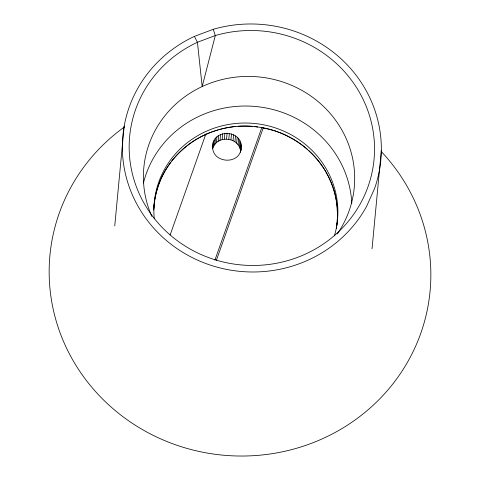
<?xml version="1.0" encoding="UTF-8"?>
<svg xmlns="http://www.w3.org/2000/svg" width="480" height="480" viewBox="0 0 480 480"><rect width="100%" height="100%" fill="white"/><g stroke="black" fill="none" stroke-linecap="round" stroke-linejoin="round"><path stroke-width="0.72" d="M153.834 208.41L154.14 204.054M337.35 220.68L337.446 210.312M114.75 225.93L124.182 126.144M153.816 209.934C154.236 199.422 156.438 189.018 160.746 179.4M212.424 148.806C210.558 126.876 245.976 129.342 240.918 150.756M213.396 142.29L212.832 148.206C217.206 134.118 240.618 137.436 240.654 152.262M213.72 146.238L214.278 140.316M214.914 144.426L215.472 138.504M216.39 142.818L216.954 136.902M218.118 141.456L218.676 135.534M220.044 140.37L220.602 134.448M222.132 139.584L222.69 133.668M224.322 139.128L224.88 133.206M226.56 139.002L227.118 133.08M228.798 139.212L229.356 133.29M230.976 139.752L231.534 133.836M233.04 140.616L233.598 134.694M234.942 141.774L235.5 135.858M236.634 143.208L237.192 137.286M238.074 144.87L238.632 138.948M239.22 146.724L239.784 140.802M240.06 148.728L240.618 142.806M240.558 150.828L241.116 144.906M336.438 228.156L337.602 215.844L336.642 202.044L335.448 195.912M372.042 248.79L381.336 150.456M154.326 202.686C156.414 188.19 161.838 173.952 170.844 162.318M336.492 228.234L336.678 226.866M336.864 225.492L337.236 222.75M241.062 149.196C238.698 165.45 211.92 162.918 212.64 146.508M170.142 234.96L205.872 133.98M214.932 260.058L261.924 127.242M216.372 260.328L263.37 127.506M161.004 178.752C168.846 161.706 182.04 147.228 198.438 138.06M171.792 160.89C182.076 148.236 195.516 138.246 210.72 132.306M199.068 137.736C210.432 131.622 223.026 127.782 235.854 126.468M194.4 36.39L213.264 29.304A129.552 123.954 5.4 0 1 344.478 62.064A129.552 123.954 5.4 0 1 374.532 188.646L366.54 206.472A129.552 123.954 5.4 0 1 159.21 233.904A129.552 123.954 5.4 0 1 194.4 36.39L197.424 42.264L202.188 86.55L215.298 35.55L213.264 29.304M211.38 132.03L218.184 129.768M219.24 129.546C229.974 126.42 241.32 125.658 252.444 126.324M238.008 126.264C247.842 125.574 257.802 126.576 267.414 128.694M254.532 126.51L257.772 127.044M261.048 127.356L275.046 130.848L281.796 133.374M268.116 128.838C282.402 132.708 296.106 139.326 307.218 149.202M282.45 133.674C299.55 141.234 314.712 153.588 324.606 169.56M308.79 150.642C321.606 162.582 331.266 178.11 335.31 195.234M324.954 170.166C331.566 181.338 335.844 193.938 337.176 206.862M151.842 216.438A105.684 101.124 5.4 0 1 258.564 76.908A105.684 101.124 5.4 0 1 337.248 233.964M143.454 183.012A105.684 101.124 5.4 0 1 256.14 106.548A105.684 101.124 5.4 0 1 351.786 203.424M154.284 218.838A92.052 88.074 5.4 0 1 254.166 123.444A92.052 88.074 5.4 0 1 334.404 235.866M381.138 151.404A190.92 182.67 5.4 0 1 364.344 412.908A190.92 182.67 5.4 0 1 91.698 387.132A190.92 182.67 5.4 0 1 124.2 127.116M215.298 35.55L197.424 42.264A122.73 117.432 5.4 0 0 178.578 241.632A122.73 117.432 5.4 0 0 372.792 168.672A122.73 117.432 5.4 0 0 215.298 35.55"/></g></svg>
